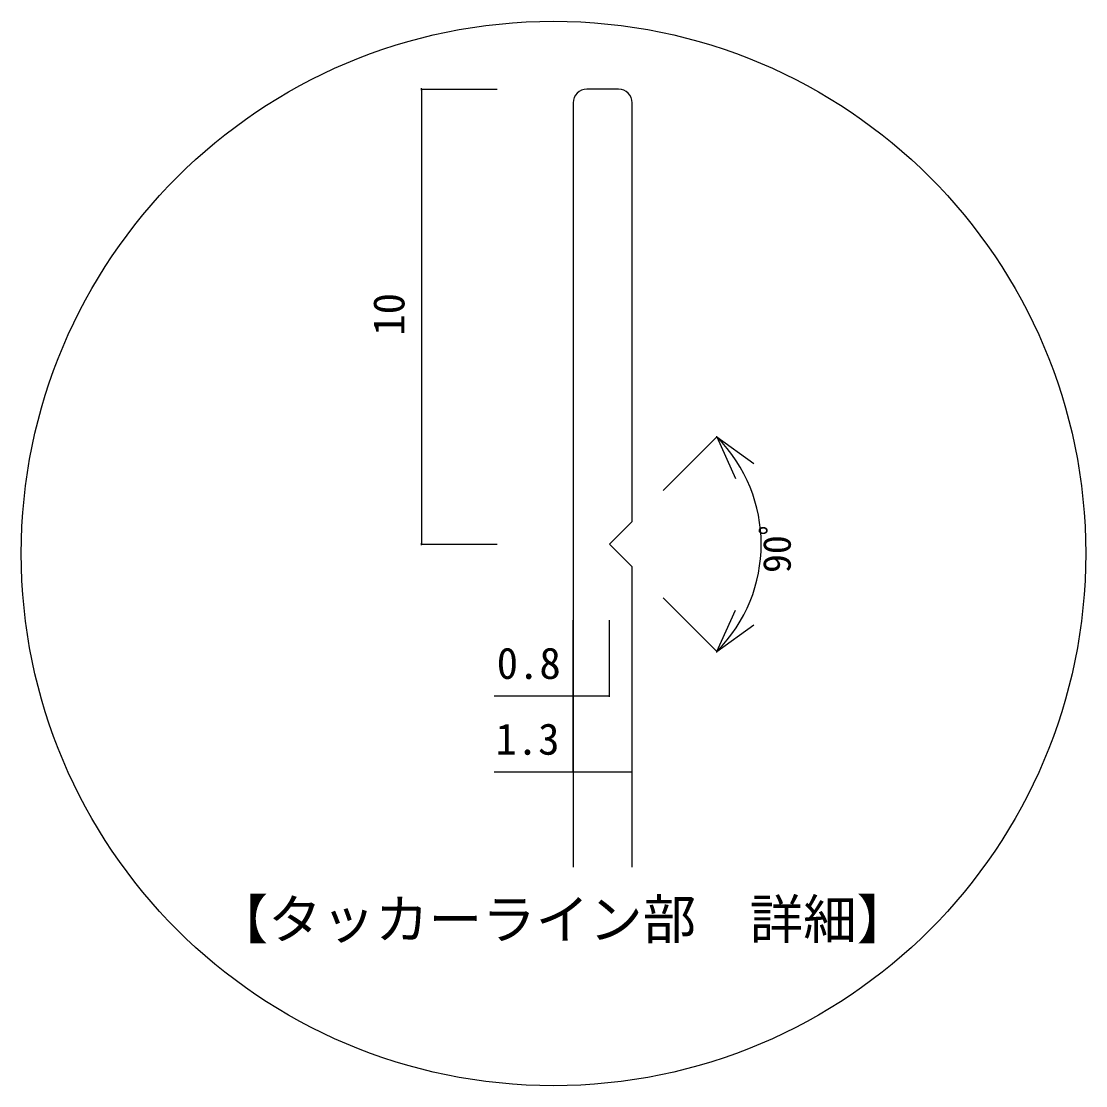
# Model space of a CAD drawing. Units: millimetres on the paper. Extents: x -210 to 210, y -149 to 149.
# Drawn here: x -81.9 to -11.7, y -79.5 to -9.3 of the extents above; entities that cross this region are included whole.
import ezdxf
from ezdxf.enums import TextEntityAlignment as Align

# ---------------------------------------------------------------- set-up
doc = ezdxf.new("R2010")
doc.units = ezdxf.units.MM
doc.layers.add('3-0', color=5, linetype='Continuous')
doc.styles.add('ＭＳ ゴシック', font='')
doc.styles.get('ＭＳ ゴシック').set_extended_font_data('MS Gothic')

msp = doc.modelspace()

# ---------------------------------------------------------------- linework, layer by layer
at = {"layer": '3-0'}
for p, q in [((-55.531, -13.857), (-55.531, -13.737)), ((-55.531, -13.797), (-55.531, -43.797)), ((-55.531, -13.797), (-50.531, -13.797)), ((-39.595, -40.262), (-36.06, -36.726)), ((-36.06, -36.786), (-36.06, -36.666)), ((-55.531, -43.857), (-55.531, -43.737)), ((-55.531, -43.797), (-50.531, -43.797)), ((-39.595, -47.333), (-36.06, -50.868)), ((-45.531, -53.797), (-45.531, -48.797)), ((-43.131, -53.797), (-43.131, -48.797)), ((-36.06, -50.928), (-36.06, -50.808)), ((-50.73, -53.797), (-43.131, -53.797)), ((-45.531, -53.857), (-45.531, -53.737)), ((-45.531, -58.797), (-45.531, -53.797)), ((-43.131, -53.857), (-43.131, -53.737)), ((-41.631, -58.797), (-41.631, -53.797)), ((-50.73, -58.797), (-41.631, -58.797)), ((-45.531, -58.857), (-45.531, -58.737)), ((-41.631, -58.857), (-41.631, -58.737))]:
    msp.add_line(p, q, dxfattribs=at)
at = {"layer": '3-0', "color": 7}
for p, q in [((-42.531, -13.797), (-44.631, -13.797)), ((-45.531, -14.697), (-45.531, -65.088)), ((-41.631, -42.297), (-41.631, -14.697)), ((-43.131, -43.797), (-41.631, -42.297)), ((-43.131, -43.797), (-41.631, -45.297)), ((-41.631, -65.088), (-41.631, -45.297))]:
    msp.add_line(p, q, dxfattribs=at)
at = {"layer": '3-0', "color": 6}
for p, q in [((-36.06, -36.726), (-33.619, -38.471)), ((-36.06, -36.726), (-34.819, -39.458)), ((-36.06, -50.868), (-34.819, -48.137)), ((-36.06, -50.868), (-33.619, -49.123))]:
    msp.add_line(p, q, dxfattribs=at)
at = {"layer": '3-0', "color": 1}
msp.add_circle((-46.825, -44.409), 35.091, dxfattribs=at)
at = {"layer": '3-0', "color": 7}
for centre, start, end in [((-44.631, -14.697), 90, 180), ((-42.531, -14.697), 0, 90)]:
    msp.add_arc(centre, 0.9, start, end, dxfattribs=at)
at = {"layer": '3-0'}
msp.add_arc((-43.131, -43.797), 10, 315, 45, dxfattribs=at)

# ---------------------------------------------------------------- texts
at = {"layer": '3-0', "color": 7, "style": 'ＭＳ ゴシック'}
for s, height, p in [('10', 2.069, (-56.031, -30.047)), ('90ﾟ', 1.833, (-30.631, -45.697))]:
    msp.add_text(s, height=height, rotation=90, dxfattribs=at).set_placement(p, align=Align.BOTTOM_LEFT)
for s, height, p in [('0.8', 2.069, (-50.569, -53.297)), ('1.3', 2.069, (-50.652, -58.297)), ('【タッカーライン部\u3000詳細】', 2.586, (-69.166, -70.594))]:
    msp.add_text(s, height=height, dxfattribs=at).set_placement(p, align=Align.BOTTOM_LEFT)

doc.saveas('drawing.dxf')
